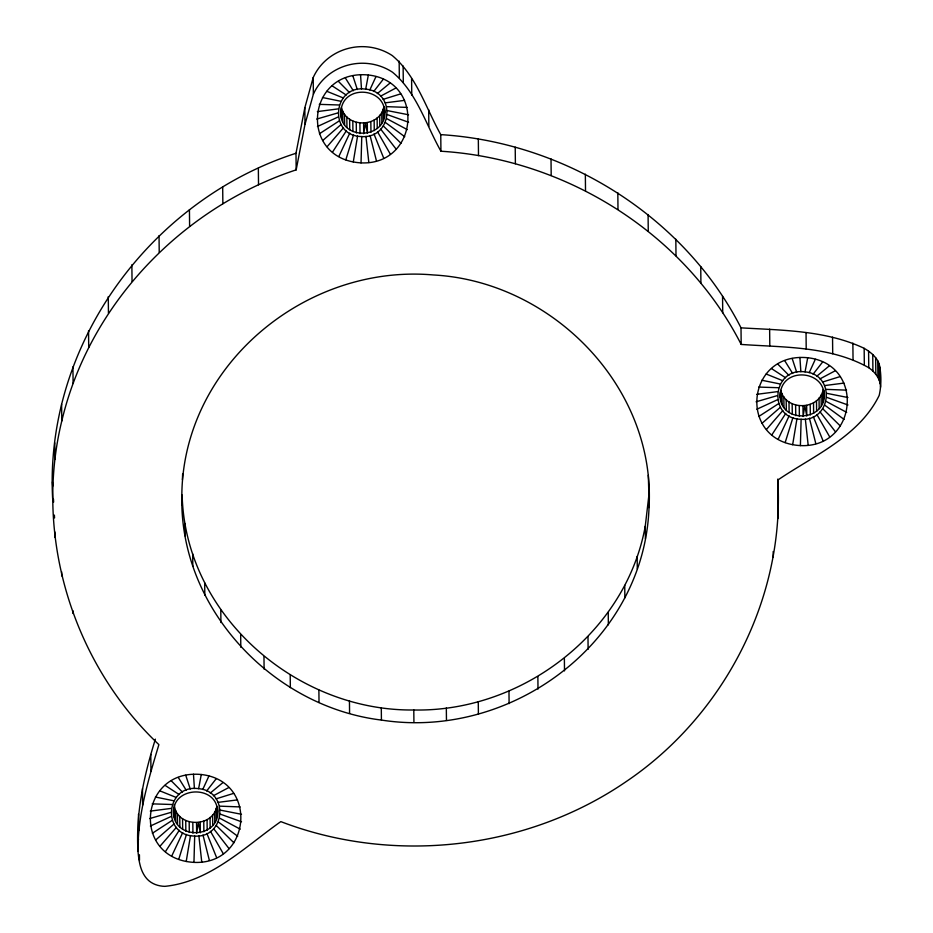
<?xml version="1.0" encoding="UTF-8"?>
<svg xmlns="http://www.w3.org/2000/svg" width="933" height="933" viewBox="0 0 933 933"><rect width="100%" height="100%" fill="white"/><g stroke="black" fill="none" stroke-linecap="round" stroke-linejoin="round"><path stroke-width="1.4" d="M777.76 479.096C785.189 597.388 724.498 714.923 626.824 781.154C526.982 849.893 393.854 865.008 280.821 821.611C245.262 846.593 210.182 881.907 164.814 886.35C158.435 886.187 151.951 884.052 147.449 879.387C140.288 871.842 138.854 861.007 137.991 851.118C135.658 812.97 144.102 775.358 155.379 739.146M777.854 518.631L777.994 479.912C813.588 455.712 859.456 436.131 879.201 395.37C881.51 385.177 881.393 374.133 879.189 363.94C876.565 356.907 870.454 351.986 864.156 348.312C825.962 330.27 782.379 330.317 741.012 327.845C684.076 216.199 565.13 142.294 440.761 134.632C425.868 107.983 416.328 75.678 392.292 55.595A53.263 51.07 -0.6 0 0 313.196 77.591L304.823 107.773L295.994 153.269L296.169 169.864C182.471 207.371 89.463 303.773 61.788 420.981C33.588 536.312 72.926 663.293 158.89 744.627C148.487 779.253 137.722 814.614 137.991 851.118M193.959 862.384C130.842 858.733 138.924 768.395 201.271 774.518C258.768 780.909 251.222 864.984 193.959 862.384L194.682 836.085C160.942 835.571 165.503 783.953 198.624 788.665C229.506 791.347 225.331 838.219 194.682 836.085M361.036 162.878C297.919 159.216 306.001 68.879 368.348 75.002C425.845 81.393 418.299 165.468 361.036 162.878L361.759 136.568C328.008 136.066 332.58 84.437 365.701 89.148C396.583 91.831 392.408 138.702 361.759 136.568M800.397 445.601C737.292 441.95 745.374 351.613 807.71 357.736C865.206 364.127 857.672 448.202 800.397 445.601L801.12 419.302C767.381 418.789 771.941 367.17 805.062 371.87C835.945 374.565 831.781 421.436 801.12 419.302M182.401 479.609L182.646 473.929M181.97 504.823C176.908 370.471 302.537 263.351 433.495 274.967C551.998 281.369 655.934 386.88 649.03 507.575C644.213 641.962 511.436 740.335 381.422 720.066C271.736 706.748 178.728 607.161 181.877 495.155M52.633 498.467C44.318 344.254 150.47 200.175 295.994 153.269M173.736 807.99C168.966 841.764 223.582 840.306 217.459 806.87M340.802 109.394C337.105 142.632 390.717 140.125 384.536 107.365M780.175 392.128C776.478 425.366 830.09 422.847 823.897 390.087M645.403 538.644L645.263 526.2L648.901 495.131L648.318 475.247M186.215 861.486L190.495 835.595M353.28 161.969L357.572 136.078M792.653 444.703L796.945 418.812M217.506 812.165C218.03 783.848 170.517 785.994 173.783 814.206M198.624 788.665L201.271 774.518M365.701 89.148L368.348 75.002M805.062 371.87L807.71 357.736M296.169 169.864L304.998 124.357L313.371 94.175L313.196 77.591M384.583 112.648C385.189 88.565 346.668 84.32 341.455 107.61C346.271 128.439 379.929 127.856 383.871 106.77M174.343 804.479C175.427 827.338 212.969 828.691 216.794 806.287M823.956 395.382C824.55 371.287 786.041 367.054 780.816 390.344C785.633 411.173 819.291 410.578 823.244 389.504M182.133 495.213C185.294 615.115 296.158 711.343 413.797 709.99C521.325 712.182 625.763 633.39 645.263 526.2M345.816 159.823L353.537 134.923M178.739 859.34L186.472 834.429M785.178 442.557L792.91 417.646M369.83 89.976L375.987 76.541M202.753 789.481L208.91 776.046M809.191 372.699L815.349 359.263M338.831 156.499L349.77 133.127M171.754 856.004L182.693 832.644M778.192 439.221L789.143 415.85M332.533 152.079L346.376 130.748M165.456 851.596L179.299 830.253M771.894 434.813L785.738 413.471M373.736 91.457L383.241 79.282M206.659 790.974L216.164 778.798M813.11 374.18L822.603 362.016M327.098 146.714L343.449 127.844M160.021 846.231L176.372 827.361M766.471 429.448L782.81 410.578M322.701 140.545L341.07 124.521M155.624 840.05L173.993 824.026M762.063 423.267L780.431 407.243M377.34 93.557L389.901 83.165M210.263 793.062L222.824 782.682M816.702 376.279L829.274 365.899M319.448 133.746L339.309 120.847M758.809 416.468L778.682 403.581M152.371 833.251L172.232 820.364M380.512 96.204L395.79 88.075M819.874 378.926L835.152 370.809M213.435 795.709L228.713 787.592M317.442 126.515L338.224 116.94M756.803 409.249L777.597 399.674M150.365 826.032L171.159 816.457M383.171 99.33L400.724 93.871M822.544 382.052L840.085 376.594M216.106 798.835L233.647 793.377M316.742 119.062L337.851 112.928M756.103 401.796L777.212 395.65M149.665 818.579L170.774 812.433M317.36 111.598L338.189 108.893M756.721 394.332L777.551 391.627M150.283 811.115L171.112 808.41M385.247 102.84L404.56 100.379M824.609 385.574L843.933 383.101M218.17 802.357L237.483 799.884M319.284 104.356L339.227 104.986M758.646 387.078L778.589 387.72M152.207 803.861L172.15 804.503M386.67 106.642L407.196 107.412M826.043 389.364L846.569 390.146M219.593 806.147L240.131 806.928M313.371 94.175A53.263 51.07 -0.6 0 1 392.466 72.191C416.619 92.075 425.938 124.672 440.936 151.228C565.305 158.89 684.251 232.784 741.187 344.429C783.942 347.484 830.358 346.026 868.763 367.707C875.166 372.162 880.554 379.078 880.542 387.183M387.405 110.619L408.561 114.782M826.766 393.341L847.922 397.516M220.328 810.124L241.484 814.299M322.456 97.51L340.942 101.3M761.829 380.244L780.303 384.023M155.391 797.027L173.865 800.806M387.428 114.654L408.596 122.258M826.79 397.376L847.969 404.992M220.351 814.159L241.53 821.775M326.795 91.294L343.274 97.942M766.156 374.016L782.647 380.664M159.718 790.799L176.209 797.447M386.74 118.631L407.324 129.64M826.102 401.365L846.686 412.374M219.663 818.148L240.248 829.157M771.533 368.593L785.539 377.737M332.171 85.859L346.178 95.003M165.094 785.376L179.101 794.519M824.725 405.179L844.132 419.442M385.352 122.445L404.759 136.719M218.287 821.961L237.682 836.225M822.684 408.712L840.353 425.996M383.323 125.99L400.992 143.274M216.246 825.495L233.915 842.779M777.784 364.103L788.91 375.311M338.411 81.369L349.548 92.589M171.345 780.886L182.471 792.094M820.06 411.873L835.49 431.851M380.699 129.139L396.117 149.117M213.622 828.656L229.052 848.633M784.735 360.698L792.665 373.468M345.362 77.964L353.304 90.746M178.285 777.481L186.227 790.251M816.911 414.555L829.659 436.831M377.55 131.833L390.297 154.097M210.473 831.338L223.22 853.613M813.343 416.701L823.034 440.784M373.97 133.967L383.673 158.062M206.893 833.484L216.596 857.567M792.175 358.459L796.689 372.267M352.814 75.725L357.316 89.533M185.737 775.241L190.25 789.05M809.436 418.229L815.815 443.618M370.074 135.495L376.442 160.884M202.997 835.012L209.365 860.401M137.827 834.522L138.492 839.828M805.331 419.104L808.188 445.239M365.958 136.37L368.827 162.505M198.892 835.886L201.75 862.022M799.908 357.467L800.864 371.731M360.546 74.733L361.491 88.997M193.469 774.25L194.414 788.513M52.458 481.871L52.703 486.21M53.461 499.202L53.624 502.094M54.382 515.086L54.546 517.967M880.064 367.24L880.239 383.836M879.189 363.94L879.364 380.536M877.743 360.768L877.918 377.364M875.655 357.677L875.83 374.261M872.74 354.493L872.915 371.089M868.588 351.123L868.763 367.707M864.156 348.312L864.331 364.896M852.867 343.099L853.042 359.695M832.539 337.163L832.714 353.759M823.571 390.997L823.652 398.927M822.626 391.802L822.743 402.38M821.11 395.067L821.227 405.633M819.046 398.029L819.162 408.607M816.492 400.619L816.608 411.185M813.518 402.753L813.623 413.331M810.206 404.374L810.322 414.952M806.042 332.556L806.205 349.14M806.66 405.435L806.777 416.013L804.829 405.75L803.091 416.491L802.975 405.913M799.266 405.785L799.371 416.363M795.627 405.05L795.744 415.628M792.175 403.744L792.28 414.322M789.003 401.89L789.108 412.468M786.192 399.557L786.309 410.135M783.848 396.805L783.953 407.371M782.017 393.703L782.134 404.281M780.874 400.922L780.758 390.344L780.221 397.423M773.177 551.555L773.235 557.083M769.632 329.127L769.807 345.723M741.012 327.845L741.187 344.429M722.55 296.169L722.725 312.765M700.741 266.523L700.916 283.119M675.83 239.221L676.005 255.805M648.085 214.555L648.26 231.139M648.971 502.036L649.03 507.575M637.157 556.476L637.286 568.92M624.737 585.388L624.865 597.831M617.821 192.793L617.996 209.377M608.234 612.363L608.363 624.807M585.341 174.168L585.516 190.764M587.988 636.877L588.117 649.321M564.372 658.453L564.512 670.897M551.018 158.902L551.193 175.486M537.875 676.67L538.003 689.114M515.214 147.146L515.389 163.73M508.975 691.178L509.103 703.622M478.326 139.017L478.501 155.613M478.267 701.686L478.396 714.13M440.761 134.632L440.936 151.228M446.324 707.995L446.464 720.439M428.679 109.732L428.853 126.317M411.593 78.734L411.768 95.318M413.797 709.99L413.925 722.434M403.126 66.01L403.301 82.605M399.161 61.135L399.336 77.731M384.209 108.263L384.291 116.205M383.265 109.079L383.37 119.657M381.749 112.333L381.865 122.911M379.684 115.295L379.801 125.873M377.13 117.885L377.235 128.462M381.294 707.622L381.422 720.066M374.156 120.019L374.261 130.597M370.844 121.64L370.949 132.218M367.299 122.701L367.404 133.279L365.468 123.016L363.718 133.757L363.613 123.179M359.905 123.051L360.01 133.629M356.266 122.328L356.371 132.894M352.814 121.01L352.919 131.588M349.63 119.167L349.747 129.745M346.831 116.823L346.948 127.401M344.487 114.071L344.592 124.649M349.443 700.928L349.583 713.372M342.656 110.969L342.761 121.547M341.513 118.199L341.396 107.622L340.86 114.689M318.888 690.058L319.028 702.502M304.823 107.773L304.998 124.357M290.21 675.212L290.35 687.656M263.969 656.692L264.109 669.136M258.348 168.197L258.523 184.792M240.679 634.837L240.807 647.28M222.684 187.067L222.859 203.662M220.794 610.089L220.923 622.533M217.132 807.78L217.214 815.71M216.188 808.584L216.293 819.162M214.672 811.85L214.788 822.428M212.607 814.812L212.724 825.39M210.053 817.401L210.158 827.968M204.689 582.927L204.817 595.371M207.079 819.536L207.184 830.113M203.767 821.157L203.884 831.735M200.222 822.218L200.327 832.796L198.391 822.533L196.653 833.274L196.536 822.696M189.434 209.657L189.609 226.252M192.688 553.864L192.816 566.308M192.828 822.568L192.933 833.146M189.189 821.833L189.294 832.411M185.026 523.495L185.154 535.939M185.737 820.527L185.842 831.105M182.565 818.684L182.67 829.25M179.754 816.34L179.871 826.918M177.41 813.588L177.515 824.166M175.579 810.485L175.684 821.063M174.319 807.127L174.436 817.705M159.042 235.664L159.216 252.26M150.784 754.435L150.959 771.031M142.457 788.607L142.632 805.191M139.425 854.756L139.483 860.284M138.492 814.159L138.667 830.755M131.868 264.774L132.043 281.369M108.275 296.624L108.45 313.208M88.542 330.795L88.717 347.391M72.926 366.867L73.101 383.463M72.914 610.695L72.949 613.459M61.613 404.397L61.788 420.981M61.648 571.801L61.695 575.941M54.767 442.883L54.942 459.479M54.837 531.915L54.884 537.455"/></g></svg>
